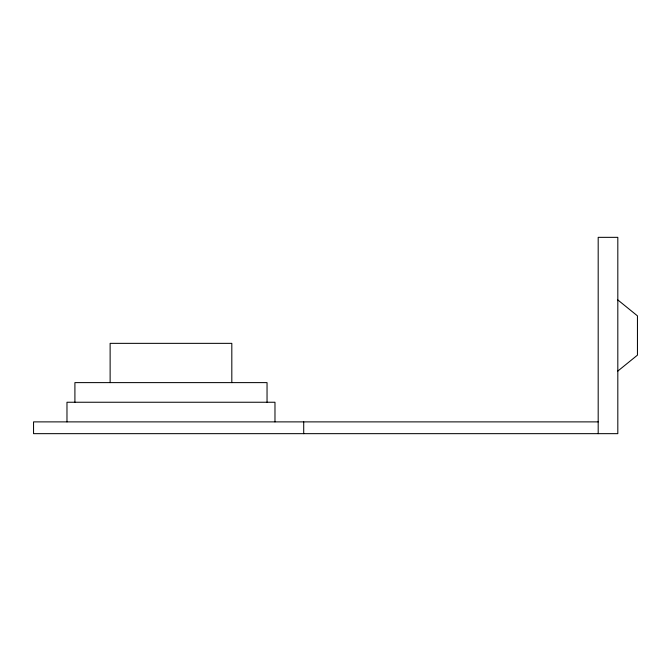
<?xml version="1.0" encoding="UTF-8"?>
<svg xmlns="http://www.w3.org/2000/svg" width="671" height="671" viewBox="0 0 671 671"><rect width="100%" height="100%" fill="white"/><g stroke="black" fill="none" stroke-linecap="round" stroke-linejoin="round"><path stroke-width="1.01" d="M617.815 371.071L637.45 355.135L637.45 315.865L617.815 299.929M598.188 421.883L33.55 421.883L33.55 433.659L617.815 433.659L617.815 237.341L598.188 237.341L598.188 433.659M303.711 421.883L303.711 433.659M274.976 421.883L274.976 402.248L66.974 402.248L66.974 421.883M267.041 402.248L267.041 382.613L74.909 382.613L74.909 402.248M231.814 382.613L231.814 343.351L110.128 343.351L110.128 382.613"/></g></svg>
